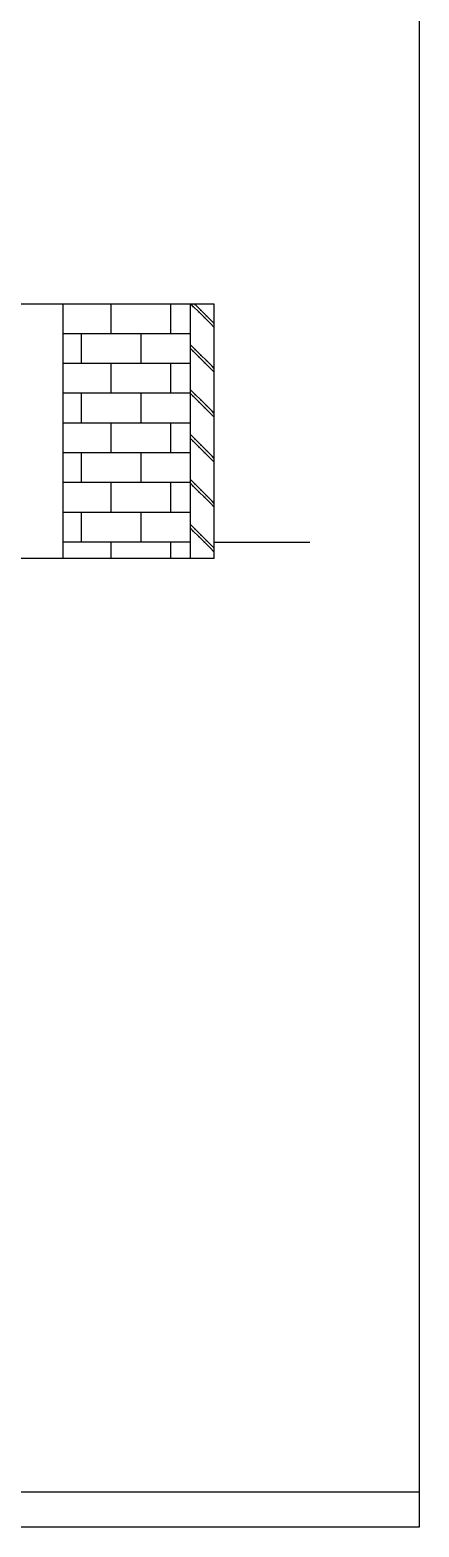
# Model space of a CAD drawing. Extents: x 12259 to 18078, y -1461 to 1911.
# Drawn here: x 15658 to 15805, y -1461 to -896 of the extents above; entities that cross this region are included whole.
import ezdxf

# ---------------------------------------------------------------- set-up
doc = ezdxf.new("R2010")
doc.units = 0
doc.header["$LTSCALE"] = 20
doc.header["$MEASUREMENT"] = 0
for name, color, linetype in [('border', 230, 'CONTINUOUS'), ('HATCH', 252, 'CONTINUOUS'), ('Stone', 8, 'CONTINUOUS'), ('wall', 13, 'CONTINUOUS')]:
    doc.layers.add(name, color=color, linetype=linetype)
doc.layers.add('correct', color=230, linetype='CONTINUOUS', plot=False)

msp = doc.modelspace()

# ---------------------------------------------------------------- hatches: boundary and pattern name
at = {"layer": 'HATCH'}
h = msp.add_hatch(dxfattribs=at)
h.set_pattern_fill('BRICK HATCH', color=8, angle=45, style=0)
h.set_pattern_definition([(135, (30325.079, 58.455), (8.485281, 8.485281), [3, 0]), (135, (30325.786, 59.162), (8.485281, 8.485281), [3, 0])])
h.paths.add_polyline_path([(15718.74, -1095.26), (15727.74, -1095.26), (15727.74, -999.26), (15718.74, -999.26)])
at = {"layer": 'Stone', "lineweight": -2}
h = msp.add_hatch(dxfattribs=at)
h.set_pattern_fill('BRICK', color=8, scale=45, style=0)
h.set_pattern_definition([(180, (30325.079, 58.455), (0, 11.25), []), (90, (30325.08, 58.455), (22.5, 1e-15), [11.25, -11.25]), (90, (30313.83, 58.455), (22.5, 1e-15), [-11.25, 11.25])])
h.paths.add_polyline_path([(15670.74, -1095.26), (15718.74, -1095.26), (15718.74, -999.26), (15670.74, -999.26)])

# ---------------------------------------------------------------- linework, layer by layer
at = {"layer": 'border'}
msp.add_line((14716.55, -1447.87), (15805.02, -1447.87), dxfattribs=at)
at = {"layer": 'correct', "color": 3}
msp.add_lwpolyline([(14716.55, -626.78), (15805.02, -626.78), (15805.02, -1461.12), (14716.55, -1461.12)], close=True, dxfattribs=at)
at = {"layer": 'Stone', "color": 8, "lineweight": -2}
msp.add_line((15670.74, -1095.26), (15670.74, -999.26), dxfattribs=at)
at = {"layer": 'wall'}
for p, q in [((15727.74, -999.26), (15517.74, -999.26)), ((15718.74, -1095.26), (15718.74, -999.26)), ((15727.74, -1095.26), (15727.74, -999.26)), ((15763.74, -1089.26), (15727.74, -1089.26)), ((15727.74, -1095.26), (15517.74, -1095.26))]:
    msp.add_line(p, q, dxfattribs=at)

doc.saveas('drawing.dxf')
